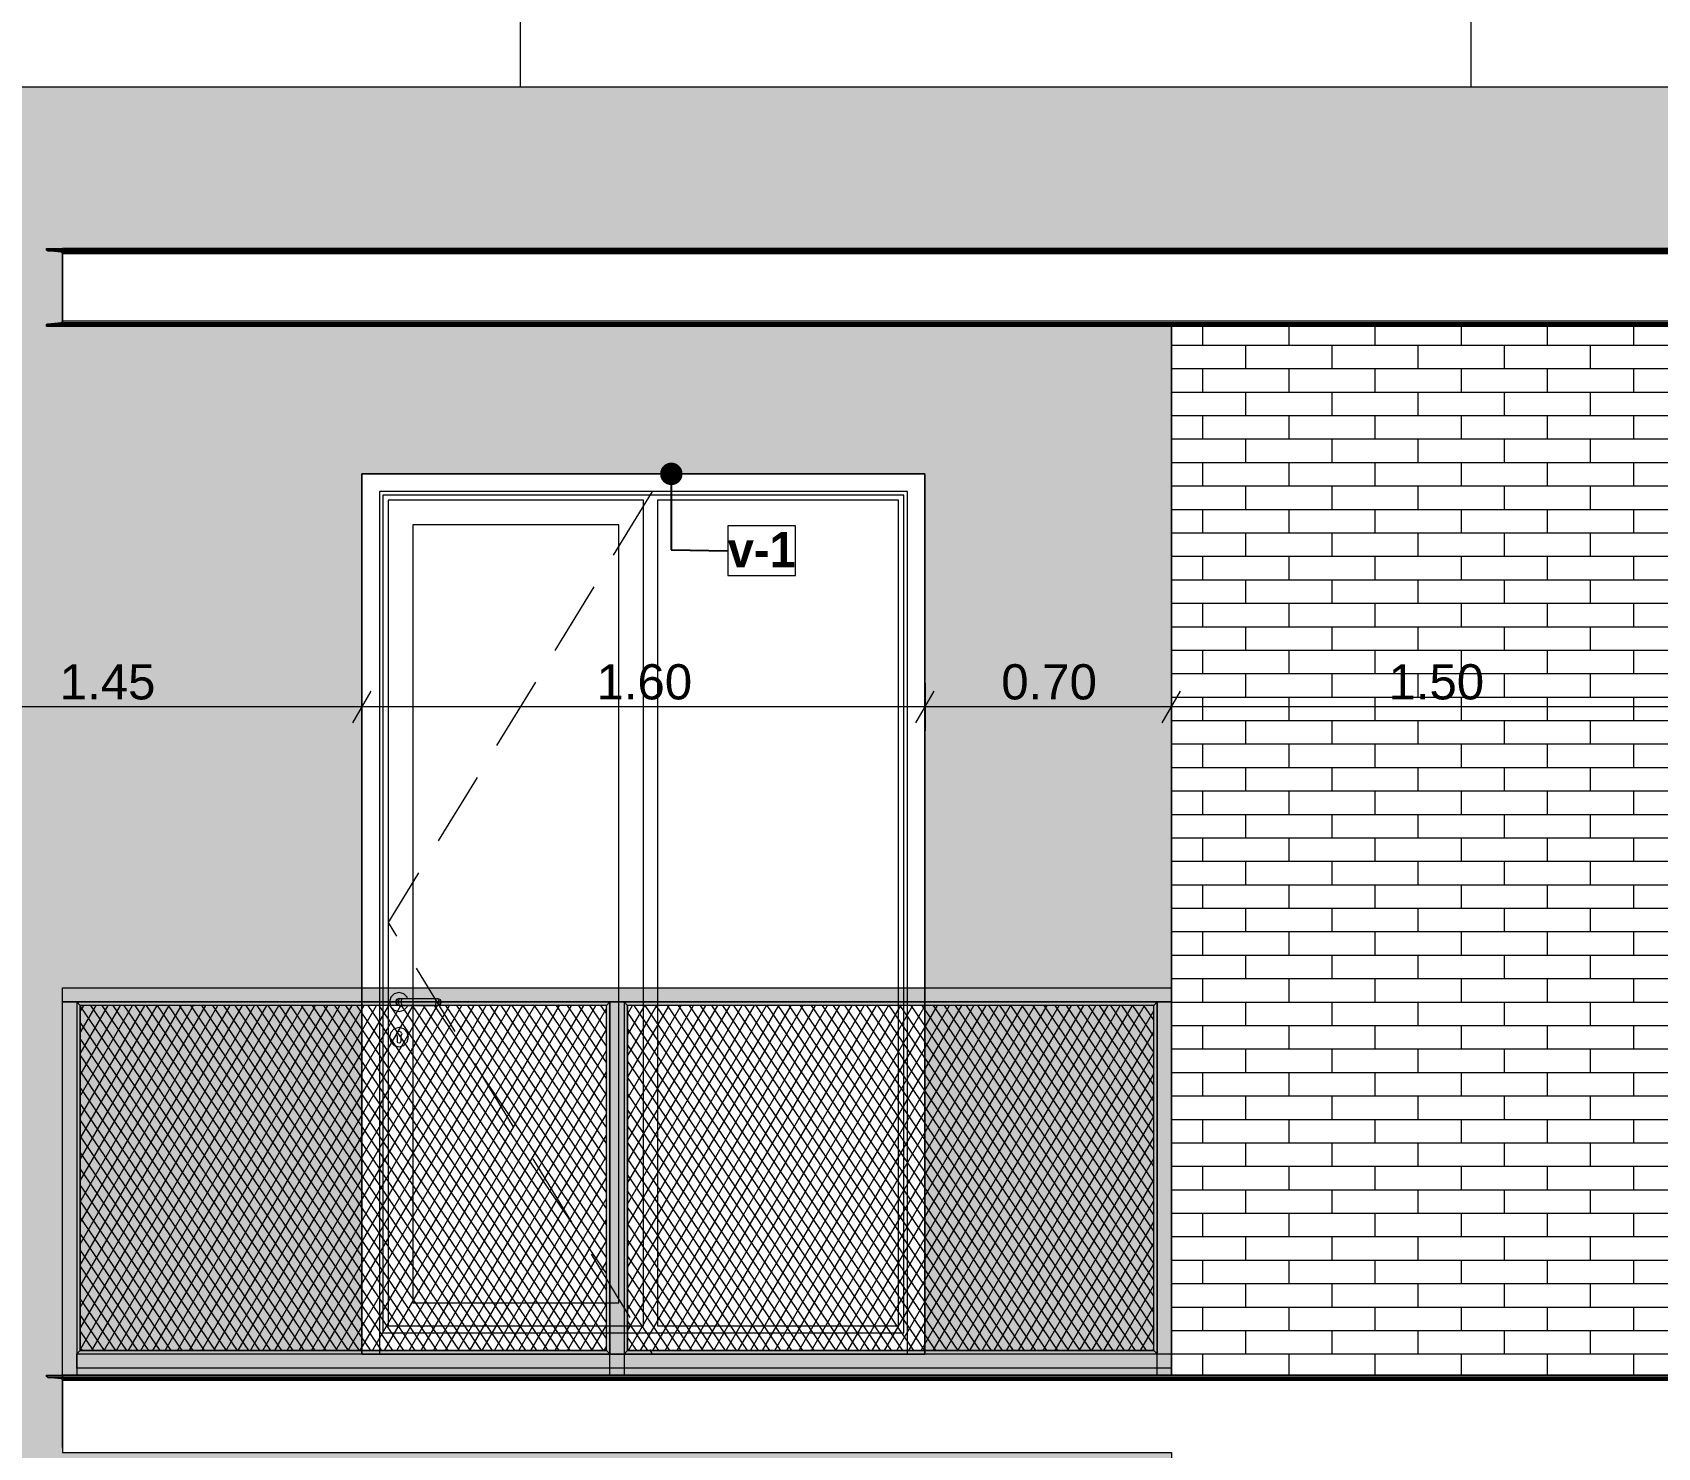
# Model space of a CAD drawing. Header units: millimetres. Extents: x 475206255 to 476720147, y 4620882299 to 4621447368.
# Drawn here: x 475413930 to 475418547, y 4621141879 to 4621145899 of the extents above; entities that cross this region are included whole.
import ezdxf

# ---------------------------------------------------------------- set-up
doc = ezdxf.new("R2010")
doc.units = ezdxf.units.MM
doc.header["$MEASUREMENT"] = 0
doc.set_wipeout_variables(frame=1)
doc.linetypes.add('Hidden Line', pattern=[317.5, 211.666667, -105.833333])
for name, color, linetype, lineweight in [('2D Drafting - General_Pen_No__30_Pen_No__9_Pen_No__9_Pen_No__253', 252, 'Continuous', 0), ('2D Drafting - General_Pen_No__30_Pen_No__9_Pen_No__9_Pen_No__7', 7, 'Continuous', 0), ('2D Drafting - General_Pen_No__7_Pen_No__7', 7, 'Continuous', 0), ('Dimensioning - General_Pen_No__142', 142, 'Continuous', 0), ('New_2D Drafting - General_Pen_No__30_Pen_No__9_Pen_No__9_Pen_No__255', 255, 'Continuous', 0), ('New_2D Drafting - General_Pen_No__30_Pen_No__9_Pen_No__9_Pen_No__7', 7, 'Continuous', 0), ('New_2D Drafting - General_Pen_No__4', 7, 'Continuous', 0), ('New_2D Drafting - General_Pen_No__7', 7, 'Continuous', 0), ('New_Annotation - Label_Pen_No__1', 1, 'Continuous', 0), ('New_Structural - Bearing_Pen_No__250', 7, 'Continuous', 0), ('New_Structural - Bearing_Pen_No__7', 7, 'Continuous', 0), ('Structural - Bearing_Pen_No__250', 7, 'Continuous', 0), ('zoma_Pen_No__142', 142, 'Continuous', 0)]:
    doc.layers.add(name, color=color, linetype=linetype, lineweight=lineweight)
doc.layers.add('Dimensioning - General', color=7, linetype='Continuous')
doc.layers.add('zoma', color=7, linetype='Continuous')
doc.styles.add('GENERATED_STYLE_2', font='arial.ttf')
doc.styles.add('GENERATED_STYLE_5', font='')
doc.styles.get('GENERATED_STYLE_5').set_extended_font_data('Avaza', bold=True)
doc.dimstyles.new('GENERATED_STYLE__1', dxfattribs={"dimtxt": 100, "dimasz": 68.640772, "dimexe": 0.18, "dimexo": 0.0625, "dimgap": 0, "dimtad": 1, "dimlfac": 0.001, "dimzin": 0, "dimdsep": 46, "dimtxsty": 'GENERATED_STYLE_2', "dimblk": 'ARROWHEAD_2', "dimblk1": 'ARROWHEAD_2', "dimblk2": 'ARROWHEAD_2', "dimcen": 0.09, "dimse1": 1, "dimse2": 1, "dimclrd": 142, "dimclre": 142, "dimclrt": 142, "dimadec": 0, "dimazin": 0, "dimtfac": 1, "dimtdec": 4, "dimtmove": 0, "dimatfit": 3, "dimfxl": 1, "dimtolj": 1, "dimtzin": 0, "dimarcsym": 0})
doc.dimstyles.new('GENERATED_STYLE__18', dxfattribs={"dimtxt": 100, "dimasz": 68.640772, "dimexe": 0.18, "dimexo": 0.0625, "dimgap": 0, "dimtad": 1, "dimtih": 1, "dimtoh": 1, "dimlfac": 0.001, "dimzin": 0, "dimdsep": 46, "dimtxsty": 'GENERATED_STYLE_2', "dimblk": 'ARROWHEAD_2', "dimblk1": 'ARROWHEAD_2', "dimblk2": 'ARROWHEAD_2', "dimcen": 0.09, "dimse1": 1, "dimse2": 1, "dimclrd": 142, "dimclre": 142, "dimclrt": 142, "dimadec": 0, "dimazin": 0, "dimtfac": 1, "dimtdec": 4, "dimtmove": 0, "dimatfit": 3, "dimfxl": 1, "dimtolj": 1, "dimtzin": 0, "dimarcsym": 0})
doc.dimstyles.new('GENERATED_STYLE__3', dxfattribs={"dimtxt": 200, "dimasz": 64.421331, "dimexe": 0.18, "dimexo": 3, "dimgap": 0, "dimtad": 1, "dimtih": 1, "dimtoh": 1, "dimlfac": 0.001, "dimzin": 0, "dimdsep": 46, "dimtxsty": 'GENERATED_STYLE_2', "dimblk": 'ARROWHEAD_2', "dimblk1": 'ARROWHEAD_2', "dimblk2": 'ARROWHEAD_2', "dimcen": 0.09, "dimclrd": 142, "dimclre": 142, "dimclrt": 142, "dimadec": 0, "dimazin": 0, "dimtfac": 1, "dimtdec": 4, "dimtmove": 0, "dimatfit": 3, "dimfxl": 1, "dimtolj": 1, "dimtzin": 0, "dimarcsym": 0})
doc.dimstyles.new('GENERATED_STYLE__33', dxfattribs={"dimtxt": 0.18, "dimasz": 127.68, "dimexe": 0.18, "dimexo": 0.0625, "dimgap": 0, "dimtad": 0, "dimtih": 1, "dimtoh": 1, "dimdec": 4, "dimzin": 0, "dimdsep": 46, "dimcen": 0.09, "dimadec": 0, "dimazin": 0, "dimtfac": 1, "dimtdec": 4, "dimtmove": 0, "dimatfit": 3, "dimldrblk": 'ARROWHEAD_11', "dimfxl": 1, "dimtolj": 1, "dimtzin": 0, "dimarcsym": 0})
pattern_1 = [(60, (475826095.757, 4621095193.19), (-25.9807621, 15), []), (124.306619, (475826095.757, 4621095193.19), (23.8156986, 11.25), [])]

# ---------------------------------------------------------------- blocks, each defined once
blk = doc.blocks.new('*D552', base_point=(475826095.8, 4621095193.2))
at = {"layer": 'Dimensioning - General_Pen_No__142', "color": 142, "linetype": 'Continuous', "lineweight": 0, "transparency": 16777216}
for p, q in [((475424908.2, 4621142145), (475424772.7, 4621142145)), ((475424795.3, 4621142171.1), (475424885.6, 4621142118.9)), ((475424840.5, 4621141444.9), (475424840.5, 4621142145)), ((475424795.3, 4621141471), (475424885.6, 4621141418.9)), ((475424908.2, 4621141444.9), (475424772.7, 4621141444.9))]:
    blk.add_line(p, q, dxfattribs=at)
at = {"layer": 'Dimensioning - General_Pen_No__142', "color": 142, "lineweight": 0, "transparency": 16777216, "insert": (475424820.5, 4621141661.5), "char_height": 100, "attachment_point": 7, "rotation": 90, "style": 'GENERATED_STYLE_2'}
blk.add_mtext('\\A1;{\\pql;\\fArial|b0|i0|c204|p0;\\W1.000000;0.70}', dxfattribs=at)
blk = doc.blocks.new('ARROWHEAD_2')
at = {"color": 0, "linetype": 'Continuous', "lineweight": 0}
for p, q in [((0, 0), (-1, 0)), ((-0.378, -0.655), (0.378, 0.655))]:
    blk.add_line(p, q, dxfattribs=at)
blk = doc.blocks.new('*D553', base_point=(475826095.8, 4621095193.2))
at = {"layer": 'Dimensioning - General_Pen_No__142', "color": 142, "linetype": 'Continuous', "lineweight": 0, "transparency": 16777216}
for p, q in [((475424908.2, 4621144644.9), (475424772.7, 4621144644.9)), ((475424795.3, 4621144671), (475424885.6, 4621144618.9)), ((475424840.5, 4621142145), (475424840.5, 4621144644.9)), ((475424908.2, 4621142145), (475424772.7, 4621142145)), ((475424795.3, 4621142171.1), (475424885.6, 4621142118.9))]:
    blk.add_line(p, q, dxfattribs=at)
at = {"layer": 'Dimensioning - General_Pen_No__142', "color": 142, "lineweight": 0, "transparency": 16777216, "insert": (475424820.5, 4621143261.5), "char_height": 100, "attachment_point": 7, "rotation": 90, "style": 'GENERATED_STYLE_2'}
blk.add_mtext('\\A1;{\\pql;\\fArial|b0|i0|c204|p0;\\W1.000000;2.50}', dxfattribs=at)
blk = doc.blocks.new('*D554', base_point=(475826095.8, 4621095193.2))
at = {"layer": 'Dimensioning - General_Pen_No__142', "color": 142, "linetype": 'Continuous', "lineweight": 0, "transparency": 16777216}
for p, q in [((475424840.5, 4621145744.5), (475424840.5, 4621145788.7)), ((475424908.2, 4621145744.5), (475424772.7, 4621145744.5)), ((475424885.6, 4621145718.5), (475424795.3, 4621145770.6)), ((475424840.5, 4621144644.9), (475424840.5, 4621145744.5)), ((475424908.2, 4621144644.9), (475424772.7, 4621144644.9)), ((475424795.3, 4621144671), (475424885.6, 4621144618.9))]:
    blk.add_line(p, q, dxfattribs=at)
at = {"layer": 'Dimensioning - General_Pen_No__142', "color": 142, "lineweight": 0, "transparency": 16777216, "insert": (475424820.5, 4621145061.3), "char_height": 100, "attachment_point": 7, "rotation": 90, "style": 'GENERATED_STYLE_2'}
blk.add_mtext('\\A1;{\\pql;\\fArial|b0|i0|c204|p0;\\W1.000000;1.10}', dxfattribs=at)
blk = doc.blocks.new('*D1525', base_point=(475826095.8, 4621095193.2))
at = {"layer": 'zoma_Pen_No__142', "color": 142, "linetype": 'Continuous', "lineweight": 0, "transparency": 16777216}
for p, q in [((475413640.3, 4621126583.3), (475413591.4, 4621126498.5)), ((475413615.9, 4621126477.3), (475413615.9, 4621126604.5)), ((475414040.3, 4621126583.3), (475413991.4, 4621126498.5)), ((475414015.9, 4621126477.3), (475414015.9, 4621126604.5)), ((475413615.9, 4621126540.9), (475414015.9, 4621126540.9))]:
    blk.add_line(p, q, dxfattribs=at)
blk = doc.blocks.new('*D1526', base_point=(475826095.8, 4621095193.2))
at = {"layer": 'zoma_Pen_No__142', "color": 142, "linetype": 'Continuous', "lineweight": 0, "transparency": 16777216}
for p, q in [((475414040.3, 4621126583.3), (475413991.4, 4621126498.5)), ((475414015.9, 4621126477.3), (475414015.9, 4621126604.5)), ((475420540.3, 4621126583.3), (475420491.4, 4621126498.5)), ((475420515.9, 4621126477.3), (475420515.9, 4621126604.5)), ((475414015.9, 4621126540.9), (475420515.9, 4621126540.9))]:
    blk.add_line(p, q, dxfattribs=at)
at = {"layer": 'zoma_Pen_No__142', "color": 142, "lineweight": 0, "transparency": 16777216, "char_height": 200, "attachment_point": 7, "style": 'GENERATED_STYLE_2'}
for s, insert in [('\\A1;{\\pql;\\fArial|b0|i0|c204|p0;\\W1.000000;6.50}', (475416998.9, 4621126580.9)), ('\\A1;{\\pql;\\fArial|b0|i0|c204|p0;\\W1.000000;0.40}', (475419957.5, 4621126580.9))]:
    blk.add_mtext(s, dxfattribs=dict(at, insert=insert))
blk = doc.blocks.new('ARROWHEAD_11')
at = {"color": 0, "linetype": 'Continuous', "lineweight": 0}
blk.add_line((0, 0), (-1, 0), dxfattribs=at)
at = {"color": 0, "linetype": 'Continuous', "lineweight": 0, "const_width": 0.25, "flags": 128}
blk.add_lwpolyline([(-0.125, 0, 1), (0.125, 0, 1)], format="xyb", close=True, dxfattribs=at)
blk = doc.blocks.new('*D2326', base_point=(475826095.8, 4621095193.2))
at = {"layer": 'Dimensioning - General_Pen_No__142', "color": 142, "linetype": 'Continuous', "lineweight": 0, "transparency": 16777216}
for p, q in [((475417166.2, 4621144050.6), (475417166.2, 4621143915.2)), ((475418666.2, 4621144050.6), (475418666.2, 4621143915.2)), ((475417140.2, 4621143937.8), (475417192.3, 4621144028.1)), ((475418640.2, 4621143937.8), (475418692.3, 4621144028.1)), ((475418666.2, 4621143982.9), (475417166.2, 4621143982.9))]:
    blk.add_line(p, q, dxfattribs=at)
at = {"layer": 'Dimensioning - General_Pen_No__142', "color": 142, "lineweight": 0, "transparency": 16777216, "insert": (475417782.8, 4621144002.9), "char_height": 100, "attachment_point": 7, "style": 'GENERATED_STYLE_2'}
blk.add_mtext('\\A1;{\\pql;\\fArial|b0|i0|c204|p0;\\W1.000000;1.50}', dxfattribs=at)
blk = doc.blocks.new('*D2327', base_point=(475826095.8, 4621095193.2))
at = {"layer": 'Dimensioning - General_Pen_No__142', "color": 142, "linetype": 'Continuous', "lineweight": 0, "transparency": 16777216}
for p, q in [((475416466.2, 4621144050.6), (475416466.2, 4621143915.2)), ((475417166.2, 4621144050.6), (475417166.2, 4621143915.2)), ((475416440.1, 4621143937.8), (475416492.3, 4621144028.1)), ((475417140.2, 4621143937.8), (475417192.3, 4621144028.1)), ((475417166.2, 4621143982.9), (475416466.2, 4621143982.9))]:
    blk.add_line(p, q, dxfattribs=at)
at = {"layer": 'Dimensioning - General_Pen_No__142', "color": 142, "lineweight": 0, "transparency": 16777216, "insert": (475416682.8, 4621144002.9), "char_height": 100, "attachment_point": 7, "style": 'GENERATED_STYLE_2'}
blk.add_mtext('\\A1;{\\pql;\\fArial|b0|i0|c204|p0;\\W1.000000;0.70}', dxfattribs=at)
blk = doc.blocks.new('*D2328', base_point=(475826095.8, 4621095193.2))
at = {"layer": 'Dimensioning - General_Pen_No__142', "color": 142, "linetype": 'Continuous', "lineweight": 0, "transparency": 16777216}
for p, q in [((475414866.2, 4621144050.6), (475414866.2, 4621143915.2)), ((475416466.2, 4621144050.6), (475416466.2, 4621143915.2)), ((475414840.1, 4621143937.8), (475414892.3, 4621144028.1)), ((475416440.1, 4621143937.8), (475416492.3, 4621144028.1)), ((475416466.2, 4621143982.9), (475414866.2, 4621143982.9))]:
    blk.add_line(p, q, dxfattribs=at)
at = {"layer": 'Dimensioning - General_Pen_No__142', "color": 142, "lineweight": 0, "transparency": 16777216, "insert": (475415532.7, 4621144002.9), "char_height": 100, "attachment_point": 7, "style": 'GENERATED_STYLE_2'}
blk.add_mtext('\\A1;{\\pql;\\fArial|b0|i0|c204|p0;\\W1.000000;1.60}', dxfattribs=at)
blk = doc.blocks.new('*D2329', base_point=(475826095.8, 4621095193.2))
at = {"layer": 'Dimensioning - General_Pen_No__142', "color": 142, "linetype": 'Continuous', "lineweight": 0, "transparency": 16777216}
for p, q in [((475413416.3, 4621144050.6), (475413416.3, 4621143915.2)), ((475414866.2, 4621144050.6), (475414866.2, 4621143915.2)), ((475413390.3, 4621143937.8), (475413442.4, 4621144028.1)), ((475414840.1, 4621143937.8), (475414892.3, 4621144028.1)), ((475414866.2, 4621143982.9), (475413416.3, 4621143982.9))]:
    blk.add_line(p, q, dxfattribs=at)
at = {"layer": 'Dimensioning - General_Pen_No__142', "color": 142, "lineweight": 0, "transparency": 16777216, "insert": (475414007.8, 4621144002.9), "char_height": 100, "attachment_point": 7, "style": 'GENERATED_STYLE_2'}
blk.add_mtext('\\A1;{\\pql;\\fArial|b0|i0|c204|p0;\\W1.000000;1.45}', dxfattribs=at)

msp = doc.modelspace()

# ---------------------------------------------------------------- hatches: boundary and pattern name
at = {"layer": '2D Drafting - General_Pen_No__30_Pen_No__9_Pen_No__9_Pen_No__253', "linetype": 'Continuous', "lineweight": 0}
h = msp.add_hatch(dxfattribs=at)
h.set_pattern_fill('BRICK___RUNNING_BOND', color=252, style=0, pattern_type=2)
h.set_pattern_definition([(180, (475382668.45, 4621135278.51), (0, 66.64), []), (90, (475382668.45, 4621135278.5), (244.8, 0), [66.64, -66.64]), (90, (475382546.05, 4621135345.15), (244.8, 0), [66.64, -66.64])])
h.paths.add_polyline_path([(475407116.097, 4621132444.943), (475407116.097, 4621145744.536), (475427886.496, 4621145744.536), (475427886.496, 4621132444.943), (475424099.531, 4621132444.942), (475422915.902, 4621132444.943), (475420516.519, 4621132444.943), (475420516.519, 4621135044.943), (475418016.519, 4621135044.943), (475418016.519, 4621132444.943), (475417816.698, 4621132444.943), (475417816.698, 4621135044.924), (475414016.698, 4621135044.924), (475414016.698, 4621132444.943), (475413616.479, 4621132444.943), (475411316.097, 4621132444.943), (475411316.097, 4621145344.955), (475409845.506, 4621145344.955), (475409816.623, 4621145344.955), (475407515.336, 4621145344.955), (475407515.336, 4621135744.944), (475407515.336, 4621135044.961), (475407516.097, 4621135044.961), (475407516.097, 4621132545), (475407516.097, 4621132444.943)])
h.paths.add_polyline_path([(475411816.173, 4621143044.943), (475411816.173, 4621144644.943), (475413416.173, 4621144644.943), (475413416.173, 4621143044.943)], flags=0)
h.paths.add_polyline_path([(475411816.178, 4621135044.943), (475413416.178, 4621135044.943), (475413416.178, 4621133444.942), (475411816.178, 4621133444.942)], flags=0)
h.paths.add_polyline_path([(475413416.178, 4621136644.942), (475411816.178, 4621136644.942), (475411816.178, 4621138244.943), (475413416.178, 4621138244.943)], flags=0)
h.paths.add_polyline_path([(475413416.178, 4621139844.942), (475411816.178, 4621139844.942), (475411816.178, 4621141444.943), (475413416.178, 4621141444.943)], flags=0)
h.paths.add_polyline_path([(475414016.097, 4621135464.943), (475422915.902, 4621135464.943), (475422915.902, 4621135684.943), (475418666.092, 4621135684.943), (475418666.092, 4621135744.932), (475418666.092, 4621135744.944), (475418666.092, 4621138244.955), (475418666.092, 4621138664.943), (475422915.902, 4621138664.943), (475422915.902, 4621138884.943), (475418666.092, 4621138884.943), (475418666.092, 4621141864.943), (475422915.902, 4621141864.943), (475422915.902, 4621142084.943), (475420066.548, 4621142084.943), (475420066.548, 4621144644.937), (475419166.549, 4621144644.937), (475419166.549, 4621142084.943), (475418666.092, 4621142084.943), (475418666.092, 4621145064.943), (475422915.902, 4621145064.943), (475422915.902, 4621145284.943), (475414016.097, 4621145284.943), (475414016.097, 4621145064.943), (475417166.094, 4621145064.943), (475417166.094, 4621142084.943), (475414016.097, 4621142084.943), (475414016.097, 4621141864.943), (475417166.094, 4621141864.943), (475417166.094, 4621138884.943), (475414016.097, 4621138884.943), (475414016.097, 4621138664.943), (475417166.094, 4621138664.943), (475417166.094, 4621138244.955), (475417166.094, 4621135744.944), (475417166.094, 4621135744.924), (475417166.094, 4621135684.943), (475414016.097, 4621135684.943)], flags=0)
h.paths.add_polyline_path([(475416466.026, 4621135744.913), (475416466.026, 4621138244.923), (475414866.018, 4621138244.923), (475414866.018, 4621135744.913)], flags=0)
h.paths.add_polyline_path([(475414866.026, 4621144644.918), (475416466.035, 4621144644.918), (475416466.035, 4621142144.923), (475414866.026, 4621142144.923)], flags=0)
h.paths.add_polyline_path([(475416466.035, 4621138944.924), (475414866.026, 4621138944.924), (475414866.026, 4621141444.918), (475416466.035, 4621141444.918)], flags=0)
h.paths.add_polyline_path([(475419166.549, 4621138944.945), (475420066.548, 4621138944.945), (475420066.548, 4621141444.94), (475419166.549, 4621141444.94)], flags=0)
h.paths.add_polyline_path([(475419166.549, 4621138244.94), (475419166.549, 4621135744.945), (475420066.548, 4621135744.945), (475420066.548, 4621138244.94)], flags=0)
h.paths.add_polyline_path([(475422666.097, 4621132544.993), (475421066.097, 4621132544.993), (475421066.097, 4621135044.993), (475422666.097, 4621135044.993)], flags=0)
h.paths.add_polyline_path([(475421066.097, 4621144644.939), (475421066.097, 4621142144.943), (475422666.097, 4621142144.943), (475422666.097, 4621144644.939)], flags=0)
h.paths.add_polyline_path([(475421066.105, 4621138944.931), (475422666.097, 4621138944.931), (475422666.097, 4621138944.943), (475422666.097, 4621141444.937), (475421766.097, 4621141444.937), (475421066.105, 4621141444.937)], flags=0)
h.paths.add_polyline_path([(475421066.105, 4621135744.929), (475422666.097, 4621135744.929), (475422666.097, 4621135744.943), (475422666.097, 4621138244.94), (475421766.097, 4621138244.94), (475421066.105, 4621138244.94)], flags=0)
h.paths.add_polyline_path([(475425066.474, 4621132544.995), (475426666.486, 4621132544.995), (475426666.477, 4621135044.946), (475425066.477, 4621135044.941)], flags=0)
h.paths.add_polyline_path([(475425066.502, 4621135744.936), (475426666.511, 4621135744.936), (475426666.511, 4621138244.935), (475425066.511, 4621138244.941)], flags=0)
h.paths.add_polyline_path([(475426666.511, 4621142144.937), (475426666.511, 4621144644.941), (475425066.511, 4621144644.941), (475425066.509, 4621142144.937)], flags=0)
h.paths.add_polyline_path([(475426666.514, 4621138944.999), (475426666.514, 4621141444.941), (475425066.511, 4621141444.941), (475425066.509, 4621138944.999)], flags=0)
h = msp.add_hatch(dxfattribs=at)
h.set_pattern_fill('BRICK___RUNNING_BOND', color=252, style=0, pattern_type=2)
h.set_pattern_definition([(180, (475383717.936, 4621141678.515), (0, 66.64), []), (90, (475383717.94, 4621141678.51), (244.8, 0), [66.64, -66.64]), (90, (475383595.54, 4621141745.15), (244.8, 0), [66.64, -66.64])])
h.paths.add_polyline_path([(475418666.09, 4621145064.943), (475418666.09, 4621142084.943), (475417166.092, 4621142084.943), (475417166.092, 4621145064.943)])
at = {"layer": 'New_2D Drafting - General_Pen_No__30_Pen_No__9_Pen_No__9_Pen_No__255', "linetype": 'Continuous', "lineweight": 0}
for points in [[(475417166.092, 4621143184.97), (475417166.092, 4621143144.97), (475414016.095, 4621143144.97), (475414016.095, 4621143184.97)], [(475414056.095, 4621142084.943), (475414016.095, 4621142084.943), (475414016.095, 4621143144.97), (475414056.095, 4621143144.97)], [(475414066.069, 4621143134.996), (475414056.069, 4621143144.996), (475415571.092, 4621143144.996), (475415561.092, 4621143134.996)], [(475414056.095, 4621142144.943), (475414066.095, 4621142154.943), (475414066.095, 4621143134.97), (475414056.095, 4621143144.97)], [(475415571.092, 4621142144.94), (475415561.092, 4621142154.94), (475415561.092, 4621143134.968), (475415571.092, 4621143144.968)], [(475415611.092, 4621142084.914), (475415571.092, 4621142084.914), (475415571.092, 4621143144.942), (475415611.092, 4621143144.942)], [(475415621.063, 4621143134.97), (475415611.063, 4621143144.97), (475417126.092, 4621143144.97), (475417116.092, 4621143134.97)], [(475415611.092, 4621142144.914), (475415621.092, 4621142154.914), (475415621.092, 4621143134.942), (475415611.092, 4621143144.942)], [(475417126.092, 4621142144.969), (475417116.092, 4621142154.969), (475417116.092, 4621143134.996), (475417126.092, 4621143144.996)], [(475417166.092, 4621142084.943), (475417126.092, 4621142084.943), (475417126.092, 4621143144.97), (475417166.092, 4621143144.97)], [(475414066.095, 4621142154.995), (475414056.069, 4621142144.969), (475415571.118, 4621142144.969), (475415561.092, 4621142154.995)], [(475417166.092, 4621142144.969), (475417166.092, 4621142104.969), (475414056.095, 4621142104.969), (475414056.095, 4621142144.969)], [(475415621.089, 4621142154.94), (475415611.117, 4621142144.969), (475417126.118, 4621142144.969), (475417116.112, 4621142154.975)]]:
    msp.add_hatch(color=255, dxfattribs=at).paths.add_polyline_path(points)
at = {"layer": 'New_2D Drafting - General_Pen_No__7', "linetype": 'Continuous', "lineweight": 0}
h = msp.add_hatch(dxfattribs=at)
h.set_pattern_fill('BATT_INSULATION', style=0, pattern_type=2)
h.set_pattern_definition(pattern_1)
h.paths.add_polyline_path([(475415561.092, 4621143134.996), (475414066.095, 4621143134.996), (475414066.095, 4621142154.995), (475415561.092, 4621142154.995)])
h = msp.add_hatch(dxfattribs=at)
h.set_pattern_fill('BATT_INSULATION', style=0, pattern_type=2)
h.set_pattern_definition(pattern_1)
h.paths.add_polyline_path([(475417116.118, 4621143134.97), (475415621.092, 4621143134.97), (475415621.092, 4621142154.943), (475417116.118, 4621142154.943)])

# ---------------------------------------------------------------- linework, layer by layer
at = {"layer": '2D Drafting - General_Pen_No__30_Pen_No__9_Pen_No__9_Pen_No__7', "color": 7, "linetype": 'Continuous', "lineweight": 0, "flags": 128}
for points in [[(475424099.531, 4621132444.942), (475422915.902, 4621132444.943), (475420516.519, 4621132444.943), (475420516.519, 4621135044.943), (475418016.519, 4621135044.943), (475418016.519, 4621132444.943), (475417816.698, 4621132444.943), (475417816.698, 4621135044.924), (475414016.698, 4621135044.924), (475414016.698, 4621132444.943), (475413616.479, 4621132444.943), (475411316.097, 4621132444.943), (475411316.097, 4621145344.955), (475409845.506, 4621145344.955), (475409816.623, 4621145344.955), (475407515.336, 4621145344.955), (475407515.336, 4621135744.944), (475407515.336, 4621135044.961), (475407516.097, 4621135044.961), (475407516.097, 4621132545), (475407516.097, 4621132444.943), (475407116.097, 4621132444.943), (475407116.097, 4621145744.536), (475427886.496, 4621145744.536)], [(475422915.902, 4621138664.943), (475422915.902, 4621138884.943), (475418666.092, 4621138884.943), (475418666.092, 4621141864.943), (475422915.902, 4621141864.943), (475422915.902, 4621142084.943), (475420066.548, 4621142084.943), (475420066.548, 4621144644.937), (475419166.549, 4621144644.937), (475419166.549, 4621142084.943), (475418666.092, 4621142084.943), (475418666.092, 4621145064.943), (475422915.902, 4621145064.943), (475422915.902, 4621145284.943), (475414016.097, 4621145284.943), (475414016.097, 4621145064.943), (475417166.094, 4621145064.943), (475417166.094, 4621142084.943), (475414016.097, 4621142084.943), (475414016.097, 4621141864.943), (475417166.094, 4621141864.943), (475417166.094, 4621138884.943), (475414016.097, 4621138884.943), (475414016.097, 4621138664.943)]]:
    msp.add_lwpolyline(points, dxfattribs=at)
for points in [[(475418666.09, 4621145064.943), (475418666.09, 4621142084.943), (475417166.092, 4621142084.943), (475417166.092, 4621145064.943)], [(475414866.026, 4621144644.918), (475416466.035, 4621144644.918), (475416466.035, 4621142144.923), (475414866.026, 4621142144.923)]]:
    msp.add_lwpolyline(points, close=True, dxfattribs=at)
at = {"layer": '2D Drafting - General_Pen_No__7_Pen_No__7', "color": 7, "linetype": 'Continuous', "lineweight": 0, "flags": 128}
for points in [[(475414870.149, 4621142144.918), (475416466.033, 4621142144.923), (475416466.024, 4621144644.924), (475414866.024, 4621144644.918)], [(475414866.024, 4621144644.918), (475414866.033, 4621142144.918), (475414870.149, 4621142144.918)]]:
    msp.add_lwpolyline(points, dxfattribs=at)
for points in [[(475416416.024, 4621144594.922), (475414916.024, 4621144594.917), (475414916.033, 4621142144.918), (475416416.033, 4621142144.925)], [(475416406.024, 4621144584.922), (475414926.024, 4621144584.917), (475414926.033, 4621142204.92), (475416406.033, 4621142204.925)], [(475415666.029, 4621144569.92), (475414941.025, 4621144569.917), (475414941.033, 4621142224.92), (475415666.033, 4621142224.922)], [(475416391.025, 4621144569.922), (475415706.025, 4621144569.92), (475415706.033, 4621142224.922), (475416391.033, 4621142224.925)], [(475415596.025, 4621144499.919), (475415011.025, 4621144499.917), (475415011.032, 4621142289.92), (475415596.032, 4621142289.922)]]:
    msp.add_lwpolyline(points, close=True, dxfattribs=at)
at = {"layer": '2D Drafting - General_Pen_No__7_Pen_No__7', "color": 7, "linetype": 'Hidden Line', "lineweight": 0, "flags": 128}
msp.add_lwpolyline([(475415691.024, 4621144594.92), (475414941.029, 4621143370.794), (475415690.256, 4621142146.205)], dxfattribs=at)
at = {"layer": 'New_2D Drafting - General_Pen_No__30_Pen_No__9_Pen_No__9_Pen_No__7', "color": 7, "linetype": 'Continuous', "lineweight": 0, "flags": 128}
for points in [[(475417166.092, 4621143184.97), (475417166.092, 4621143144.97), (475414016.095, 4621143144.97), (475414016.095, 4621143184.97)], [(475414056.095, 4621142084.943), (475414016.095, 4621142084.943), (475414016.095, 4621143144.97), (475414056.095, 4621143144.97)], [(475414066.069, 4621143134.996), (475414056.069, 4621143144.996), (475415571.092, 4621143144.996), (475415561.092, 4621143134.996)], [(475414056.095, 4621142144.943), (475414066.095, 4621142154.943), (475414066.095, 4621143134.97), (475414056.095, 4621143144.97)], [(475415571.092, 4621142144.94), (475415561.092, 4621142154.94), (475415561.092, 4621143134.968), (475415571.092, 4621143144.968)], [(475415611.092, 4621142084.914), (475415571.092, 4621142084.914), (475415571.092, 4621143144.942), (475415611.092, 4621143144.942)], [(475415621.063, 4621143134.97), (475415611.063, 4621143144.97), (475417126.092, 4621143144.97), (475417116.092, 4621143134.97)], [(475415611.092, 4621142144.914), (475415621.092, 4621142154.914), (475415621.092, 4621143134.942), (475415611.092, 4621143144.942)], [(475417126.092, 4621142144.969), (475417116.092, 4621142154.969), (475417116.092, 4621143134.996), (475417126.092, 4621143144.996)], [(475417166.092, 4621142084.943), (475417126.092, 4621142084.943), (475417126.092, 4621143144.97), (475417166.092, 4621143144.97)], [(475414066.095, 4621142154.995), (475414056.069, 4621142144.969), (475415571.118, 4621142144.969), (475415561.092, 4621142154.995)], [(475417166.092, 4621142144.969), (475417166.092, 4621142104.969), (475414056.095, 4621142104.969), (475414056.095, 4621142144.969)], [(475415621.089, 4621142154.94), (475415611.117, 4621142144.969), (475417126.118, 4621142144.969), (475417116.112, 4621142154.975)]]:
    msp.add_lwpolyline(points, close=True, dxfattribs=at)
at = {"layer": 'New_2D Drafting - General_Pen_No__4', "color": 7, "linetype": 'Continuous', "lineweight": 0, "flags": 128}
for points in [[(475415561.092, 4621143134.996), (475414066.095, 4621143134.996), (475414066.095, 4621142154.995), (475415561.092, 4621142154.995)], [(475417116.118, 4621143134.97), (475415621.092, 4621143134.97), (475415621.092, 4621142154.943), (475417116.118, 4621142154.943)]]:
    msp.add_lwpolyline(points, close=True, dxfattribs=at)
at = {"layer": 'New_Structural - Bearing_Pen_No__250', "color": 7, "linetype": 'Continuous', "lineweight": 0}
for p, q in [((475414948.537, 4621143158.418), (475414944.92, 4621143144.918)), ((475414958.42, 4621143168.301), (475414948.537, 4621143158.418)), ((475414971.92, 4621143171.918), (475414958.42, 4621143168.301)), ((475414985.42, 4621143168.301), (475414971.92, 4621143171.918)), ((475414995.302, 4621143158.418), (475414985.42, 4621143168.301)), ((475414996.24, 4621143154.918), (475414995.302, 4621143158.418)), ((475414944.92, 4621143144.918), (475414948.537, 4621143131.418)), ((475414948.537, 4621143131.418), (475414958.42, 4621143121.536)), ((475414958.42, 4621143121.536), (475414971.92, 4621143117.918)), ((475414964.849, 4621143151.989), (475414961.92, 4621143144.918)), ((475414961.92, 4621143144.918), (475414964.849, 4621143137.847)), ((475414966.401, 4621143151.989), (475414963.642, 4621143144.918)), ((475414963.642, 4621143144.918), (475414966.401, 4621143137.847)), ((475414971.92, 4621143154.918), (475414964.849, 4621143151.989)), ((475414964.849, 4621143137.847), (475414971.92, 4621143134.918)), ((475414971.215, 4621143151.989), (475414969.104, 4621143144.918)), ((475414969.104, 4621143144.918), (475414971.215, 4621143137.847)), ((475414971.92, 4621143154.918), (475414973.062, 4621143154.918)), ((475414971.92, 4621143134.918), (475414973.062, 4621143134.918)), ((475414971.92, 4621143117.918), (475414985.42, 4621143121.536)), ((475414973.062, 4621143154.918), (475414976.313, 4621143154.918)), ((475414973.062, 4621143134.918), (475414976.313, 4621143134.918)), ((475414976.313, 4621143154.918), (475414981.179, 4621143154.918)), ((475414976.313, 4621143134.918), (475414981.18, 4621143134.918)), ((475414978.42, 4621143151.989), (475414977.278, 4621143144.918)), ((475414977.278, 4621143144.918), (475414978.421, 4621143137.847)), ((475414981.179, 4621143154.918), (475414986.92, 4621143154.918)), ((475414981.18, 4621143134.918), (475414986.92, 4621143134.918)), ((475414985.42, 4621143121.536), (475414995.302, 4621143131.418)), ((475414986.92, 4621143154.918), (475415066.92, 4621143154.919)), ((475414986.92, 4621143134.918), (475415066.92, 4621143134.919)), ((475414995.302, 4621143131.418), (475414996.24, 4621143134.918)), ((475415066.92, 4621143154.919), (475415072.66, 4621143154.919)), ((475415066.92, 4621143134.919), (475415072.66, 4621143134.919)), ((475415072.66, 4621143154.919), (475415077.526, 4621143154.919)), ((475415072.66, 4621143134.919), (475415077.526, 4621143134.919)), ((475415075.419, 4621143151.99), (475415076.562, 4621143144.919)), ((475415076.562, 4621143144.919), (475415075.419, 4621143137.848)), ((475415077.526, 4621143154.919), (475415080.778, 4621143154.919)), ((475415077.526, 4621143134.919), (475415080.778, 4621143134.919)), ((475415080.778, 4621143154.919), (475415081.92, 4621143154.919)), ((475415080.778, 4621143134.919), (475415081.92, 4621143134.919)), ((475415081.92, 4621143154.919), (475415088.991, 4621143151.99)), ((475415088.991, 4621143137.848), (475415081.92, 4621143134.919)), ((475415082.624, 4621143151.99), (475415084.736, 4621143144.919)), ((475415084.736, 4621143144.919), (475415082.624, 4621143137.848)), ((475415087.439, 4621143151.99), (475415090.198, 4621143144.919)), ((475415090.198, 4621143144.919), (475415087.439, 4621143137.848)), ((475415088.991, 4621143151.99), (475415091.92, 4621143144.919)), ((475415091.92, 4621143144.919), (475415088.991, 4621143137.848)), ((475414958.42, 4621143068.301), (475414948.537, 4621143058.418)), ((475414971.92, 4621143071.918), (475414958.42, 4621143068.301)), ((475414985.42, 4621143068.301), (475414971.92, 4621143071.918)), ((475414995.303, 4621143058.418), (475414985.42, 4621143068.301)), ((475414948.537, 4621143058.418), (475414944.92, 4621143044.918)), ((475414944.92, 4621143044.918), (475414948.537, 4621143031.418)), ((475414948.537, 4621143031.418), (475414958.42, 4621143021.536)), ((475414958.42, 4621143021.536), (475414971.92, 4621143017.918)), ((475414965.2, 4621143056.558), (475414964.452, 4621143054.611)), ((475414966.92, 4621143049.318), (475414964.452, 4621143054.611)), ((475414965.2, 4621143056.558), (475414966.545, 4621143060.062)), ((475414966.545, 4621143060.062), (475414971.92, 4621143062.344)), ((475414966.92, 4621143047.805), (475414966.92, 4621143049.318)), ((475414966.92, 4621143047.805), (475414966.92, 4621143044.918)), ((475414966.92, 4621143044.918), (475414966.92, 4621143042.032)), ((475414966.92, 4621143042.032), (475414966.92, 4621143036.258)), ((475414966.92, 4621143036.258), (475414966.92, 4621143032.418)), ((475414968.385, 4621143028.883), (475414966.92, 4621143032.418)), ((475414971.92, 4621143027.418), (475414968.385, 4621143028.883)), ((475414971.92, 4621143062.344), (475414977.295, 4621143060.062)), ((475414975.456, 4621143028.883), (475414971.92, 4621143027.418)), ((475414971.92, 4621143017.918), (475414985.42, 4621143021.536)), ((475414976.92, 4621143032.418), (475414975.456, 4621143028.883)), ((475414979.388, 4621143054.611), (475414976.92, 4621143049.318)), ((475414976.92, 4621143049.318), (475414976.92, 4621143047.805)), ((475414976.92, 4621143047.805), (475414976.92, 4621143044.918)), ((475414976.92, 4621143044.918), (475414976.92, 4621143042.032)), ((475414976.92, 4621143042.032), (475414976.92, 4621143036.258)), ((475414976.92, 4621143036.258), (475414976.92, 4621143032.418)), ((475414978.64, 4621143056.558), (475414977.295, 4621143060.062)), ((475414978.64, 4621143056.558), (475414979.388, 4621143054.611)), ((475414985.42, 4621143021.536), (475414995.303, 4621143031.418)), ((475414998.92, 4621143044.918), (475414995.303, 4621143058.418)), ((475414995.303, 4621143031.418), (475414998.92, 4621143044.918))]:
    msp.add_line(p, q, dxfattribs=at)
at = {"layer": 'New_Structural - Bearing_Pen_No__7', "color": 7, "linetype": 'Continuous', "lineweight": 0}
msp.add_lwpolyline([(475415316.465, 4621145744.536), (475415316.465, 4621146444.356), (475418016.465, 4621146444.356), (475418016.465, 4621145744.536)], dxfattribs=at)
at = {"layer": 'Structural - Bearing_Pen_No__250', "color": 7, "linetype": 'Continuous', "lineweight": 0}
for p, q in [((475413969.769, 4621145282.448), (475413969.769, 4621145284.943)), ((475413969.769, 4621145284.943), (475422962.226, 4621145284.943)), ((475413970.169, 4621145280.917), (475413969.769, 4621145282.448)), ((475413969.769, 4621145282.448), (475422962.226, 4621145282.448)), ((475413971.307, 4621145279.619), (475413970.169, 4621145280.917)), ((475413973.01, 4621145278.752), (475413971.307, 4621145279.619)), ((475413974.232, 4621145278.493), (475413973.01, 4621145278.752)), ((475414011.633, 4621145274.503), (475413974.232, 4621145278.493)), ((475413974.232, 4621145278.493), (475422957.764, 4621145278.493)), ((475414012.855, 4621145274.243), (475414011.633, 4621145274.503)), ((475414011.633, 4621145274.503), (475422920.363, 4621145274.503)), ((475414014.558, 4621145273.376), (475414012.855, 4621145274.243)), ((475414015.696, 4621145272.079), (475414014.558, 4621145273.376)), ((475414016.095, 4621145270.548), (475414015.696, 4621145272.079)), ((475414016.095, 4621145079.357), (475414016.095, 4621145270.548)), ((475414016.095, 4621145270.548), (475422915.9, 4621145270.548)), ((475413969.769, 4621145067.438), (475413970.169, 4621145068.969)), ((475413969.769, 4621145064.943), (475413969.769, 4621145067.438)), ((475413969.769, 4621145067.438), (475422962.226, 4621145067.438)), ((475413969.769, 4621145064.943), (475422962.226, 4621145064.943)), ((475413970.169, 4621145068.969), (475413971.307, 4621145070.266)), ((475413971.307, 4621145070.266), (475413973.01, 4621145071.133)), ((475413973.01, 4621145071.133), (475413974.232, 4621145071.393)), ((475413974.232, 4621145071.393), (475414011.633, 4621145075.383)), ((475413974.232, 4621145071.393), (475422957.764, 4621145071.393)), ((475414011.633, 4621145075.383), (475414012.855, 4621145075.642)), ((475414011.633, 4621145075.383), (475422920.363, 4621145075.383)), ((475414012.855, 4621145075.642), (475414014.558, 4621145076.509)), ((475414014.558, 4621145076.509), (475414015.696, 4621145077.807)), ((475414015.696, 4621145077.807), (475414016.095, 4621145079.338)), ((475414016.095, 4621145079.338), (475422915.9, 4621145079.338)), ((475413969.769, 4621142082.448), (475413969.769, 4621142084.943)), ((475413969.769, 4621142084.943), (475422962.226, 4621142084.943)), ((475413970.169, 4621142080.917), (475413969.769, 4621142082.448)), ((475413969.769, 4621142082.448), (475422962.226, 4621142082.448)), ((475413971.307, 4621142079.619), (475413970.169, 4621142080.917)), ((475413973.01, 4621142078.752), (475413971.307, 4621142079.619)), ((475413974.232, 4621142078.493), (475413973.01, 4621142078.752)), ((475414011.633, 4621142074.503), (475413974.232, 4621142078.493)), ((475413974.232, 4621142078.493), (475422957.764, 4621142078.493)), ((475414012.855, 4621142074.243), (475414011.633, 4621142074.503)), ((475414011.633, 4621142074.503), (475422920.363, 4621142074.503)), ((475414014.558, 4621142073.376), (475414012.855, 4621142074.243)), ((475414015.696, 4621142072.079), (475414014.558, 4621142073.376)), ((475414016.095, 4621142070.548), (475414015.696, 4621142072.079)), ((475414016.095, 4621141879.357), (475414016.095, 4621142070.548)), ((475414016.095, 4621142070.548), (475422915.9, 4621142070.548))]:
    msp.add_line(p, q, dxfattribs=at)

# ---------------------------------------------------------------- dimensions: what is measured, and where the dimension line sits
at = {"layer": 'Dimensioning - General', "color": 142, "linetype": 'Continuous', "lineweight": 0}
for base, p1, p2, picture, middle in [((475424840.477, 4621145744.536), (475364762.758, 4621144644.941), (475364988.123, 4621145744.536), '*D554', (475424770.477, 4621145190.736)), ((475424840.477, 4621144644.941), (475364762.763, 4621142144.994), (475364762.758, 4621144644.941), '*D553', (475424770.477, 4621143390.965)), ((475424840.477, 4621142144.994), (475364762.758, 4621141444.941), (475364762.763, 4621142144.994), '*D552', (475424770.477, 4621141790.965))]:
    dim = msp.add_linear_dim(base=base, p1=p1, p2=p2, angle=90, dimstyle='GENERATED_STYLE__1', dxfattribs=at)
    dim.commit()
    dim.dimension.update_dxf_attribs({"geometry": picture, "text_midpoint": middle, "dimtype": 160, "text_rotation": 90})
for base, p1, p2, picture, middle in [((475416466.179, 4621143982.909), (475417166.247, 4621144853.929), (475416466.179, 4621144644.924), '*D2327', (475416812.211, 4621144052.909)), ((475417166.247, 4621143982.909), (475418666.245, 4621144777.187), (475417166.247, 4621144853.929), '*D2326', (475417912.244, 4621144052.909)), ((475413416.326, 4621143982.909), (475414866.179, 4621144644.918), (475413416.326, 4621144644.942), '*D2329', (475414137.251, 4621144052.909))]:
    dim = msp.add_linear_dim(base=base, p1=p1, p2=p2, angle=180, dimstyle='GENERATED_STYLE__18', dxfattribs=at)
    dim.commit()
    dim.dimension.update_dxf_attribs({"geometry": picture, "text_midpoint": middle, "dimtype": 160})
at = {"layer": 'zoma', "color": 142, "linetype": 'Continuous', "lineweight": 0}
for base, p1, p2, picture, middle in [((475414015.86, 4621126540.885), (475413615.86, 4621178706.55), (475414015.86, 4621179106.55), '*D1525', (475413316.439, 4621126680.885)), ((475420515.86, 4621126540.885), (475414015.86, 4621179106.55), (475420515.86, 4621178706.557), '*D1526', (475417257.856, 4621126680.885))]:
    dim = msp.add_linear_dim(base=base, p1=p1, p2=p2, dimstyle='GENERATED_STYLE__3', dxfattribs=at)
    dim.commit()
    dim.dimension.update_dxf_attribs({"geometry": picture, "text_midpoint": middle, "dimtype": 160})

# ---------------------------------------------------------------- next in the draw order: wipeouts: each hides what was drawn before it
at = {"color": 1, "linetype": 'Continuous', "lineweight": 0, "ltscale": 23227675324.17783}
msp.add_wipeout([(475415905.695, 4621144356.191), (475416098.636, 4621144356.191), (475416098.636, 4621144497.368), (475415905.695, 4621144497.368)], dxfattribs=at).dxf.layer = 'New_Annotation - Label_Pen_No__1'

# ---------------------------------------------------------------- next in the draw order: linework, layer by layer
at = {"layer": 'New_Annotation - Label_Pen_No__1', "color": 1, "linetype": 'Continuous', "lineweight": 0, "flags": 128}
msp.add_lwpolyline([(475415905.695, 4621144356.191), (475416098.636, 4621144356.191), (475416098.636, 4621144497.368), (475415905.695, 4621144497.368), (475415905.695, 4621144356.191)], close=True, dxfattribs=at)

# ---------------------------------------------------------------- next in the draw order: texts
at = {"layer": 'New_Annotation - Label_Pen_No__1', "color": 1, "linetype": 'Continuous', "lineweight": 0, "insert": (475415905.695, 4621144429.594), "char_height": 100, "attachment_point": 4, "style": 'GENERATED_STYLE_5'}
msp.add_mtext('\\A1;{\\pql;\\fAvaza|b1|i0|c0|p0;\\W1.000000;v\\fAvaza|b1|i0|c0|p0;\\W1.000000;-\\fAvaza|b1|i0|c0|p0;\\W1.000000;1}', dxfattribs=at)

# ---------------------------------------------------------------- next in the draw order: dimensions: what is measured, and where the dimension line sits
at = {"layer": 'Dimensioning - General', "color": 142, "linetype": 'Continuous', "lineweight": 0}
dim = msp.add_linear_dim(base=(475414866.179, 4621143982.909), p1=(475416466.179, 4621144644.924), p2=(475414866.179, 4621144644.918), angle=180, dimstyle='GENERATED_STYLE__18', dxfattribs=at)
dim.commit()
dim.dimension.update_dxf_attribs({"geometry": '*D2328', "text_midpoint": (475415662.177, 4621144052.909), "dimtype": 160})

# ---------------------------------------------------------------- next in the draw order: leaders
at = {"layer": 'New_Annotation - Label_Pen_No__1', "color": 1, "linetype": 'Continuous', "lineweight": 0, "annotation_type": 0, "has_hookline": 1, "hookline_direction": 0, "text_width": 172.973}
msp.add_leader([(475415745.411, 4621144644.972), (475415745.411, 4621144429.594), (475415905.695, 4621144426.78)], dimstyle='GENERATED_STYLE__33', dxfattribs=at)

doc.saveas('drawing.dxf')
